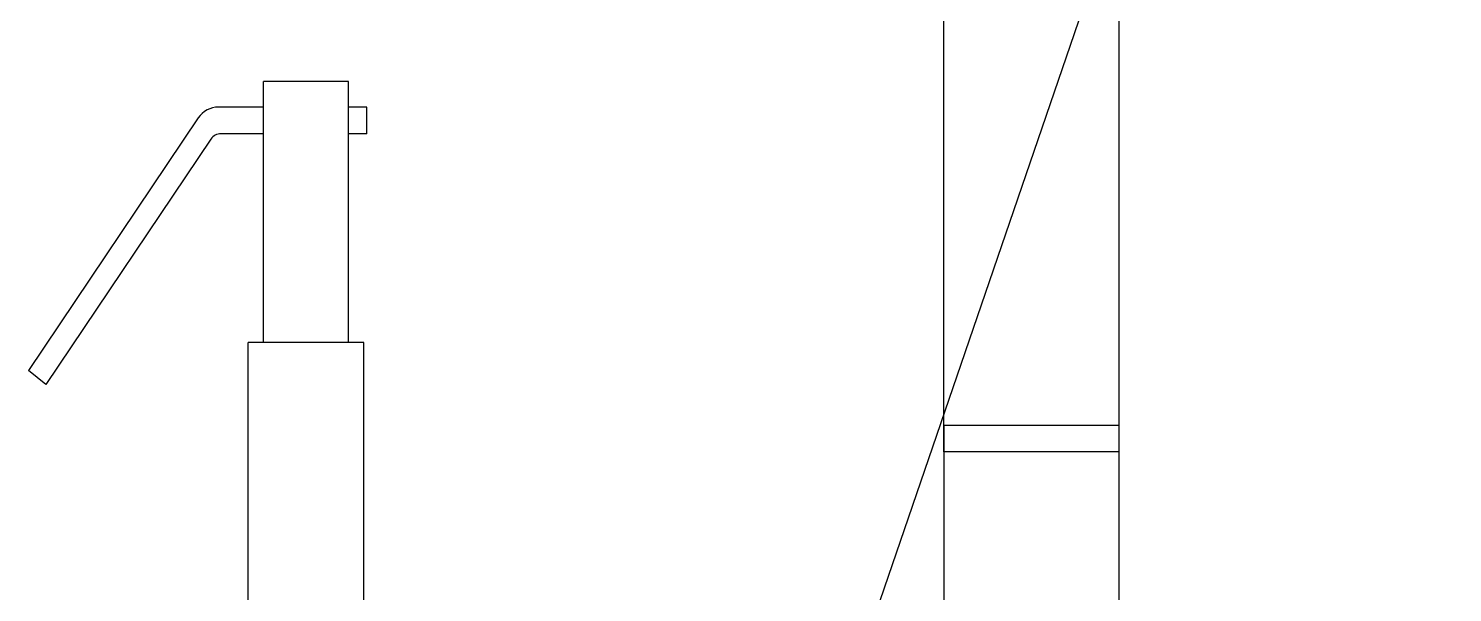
# Model space of a CAD drawing. Extents: x -681219 to -550379, y -242630 to -158199.
# Drawn here: x -666159 to -663761, y -165493 to -164543 of the extents above; entities that cross this region are included whole.
import ezdxf

# ---------------------------------------------------------------- set-up
doc = ezdxf.new("R2010")
doc.units = 0
doc.header["$LTSCALE"] = 1000
doc.layers.add('______', color=7, linetype='CONTINUOUS')
doc.dimstyles.get("Standard").update_dxf_attribs({"dimtxt": 0.18, "dimasz": 0.18, "dimexe": 0.18, "dimexo": 0.0625, "dimgap": 0.09, "dimtad": 0, "dimtih": 1, "dimtoh": 1, "dimdec": 4, "dimzin": 0, "dimdsep": 46, "dimtxsty": 'Standard', "dimcen": 0.09, "dimadec": 0, "dimazin": 0, "dimtfac": 1, "dimtdec": 4, "dimtofl": 0, "dimtmove": 0, "dimatfit": 3, "dimfxl": 0, "dimtolj": 1, "dimtzin": 0, "dimarcsym": 0})

msp = doc.modelspace()

# ---------------------------------------------------------------- linework, layer by layer
at = {"layer": '______', "color": 7, "linetype": 'Continuous'}
for p, q in [((-664617.8288, -165256.2492), (-664617.8288, -162402.1296)), ((-664323.1022, -162405.3857), (-664323.1022, -165256.2492)), ((-665620.1818, -164632.654), (-665763.4517, -164632.654)), ((-665763.4517, -165072.1502), (-665763.4517, -164632.654)), ((-665620.1818, -165072.1502), (-665620.1818, -164632.654)), ((-665763.4517, -164675.8758), (-665839.1224, -164675.8758)), ((-665589.4811, -164675.8758), (-665620.1818, -164675.8758)), ((-665589.4811, -164720.5703), (-665589.4811, -164675.8758)), ((-665873.0873, -164693.9628), (-666159.0635, -165119.0965)), ((-665851.9071, -164729.6138), (-666130.0607, -165143.1184)), ((-665763.4517, -164720.5703), (-665834.9247, -164720.5703)), ((-665589.4811, -164720.5703), (-665620.1818, -164720.5703)), ((-665594.5979, -165072.1502), (-665789.0356, -165072.1502)), ((-665789.0356, -165775.1), (-665789.0356, -165072.1502)), ((-665594.5979, -165775.1), (-665594.5979, -165072.1502)), ((-666130.0607, -165143.1184), (-666159.0635, -165119.0965)), ((-664617.8198, -165212.0429), (-664617.8198, -165550.9578)), ((-664323.1112, -165212.0429), (-664617.8198, -165212.0429)), ((-664323.1112, -165212.0429), (-664323.1112, -165550.9578)), ((-664323.1022, -165256.2492), (-664617.8288, -165256.2492)), ((-664323.1112, -165256.2492), (-664617.8198, -165256.2492))]:
    msp.add_line(p, q, dxfattribs=at)
for centre, radius in [((-665839.1224, -164716.8101), 40.9343), ((-665834.9247, -164741.0375), 20.4671)]:
    msp.add_arc(centre, radius, 90, 146.0723239, dxfattribs=at)

# ---------------------------------------------------------------- leaders
at = {"layer": '______', "color": 3, "linetype": 'Continuous'}
msp.add_leader([(-665056.3951, -166472.2439), (-663421.9083, -161703.3255), (-659402.6018, -161730.0603)], dimstyle='Standard', override={"dimasz": 500, "dimgap": 0.09, "dimtad": 0, "dimarcsym": 1}, dxfattribs=at)

doc.saveas('drawing.dxf')
